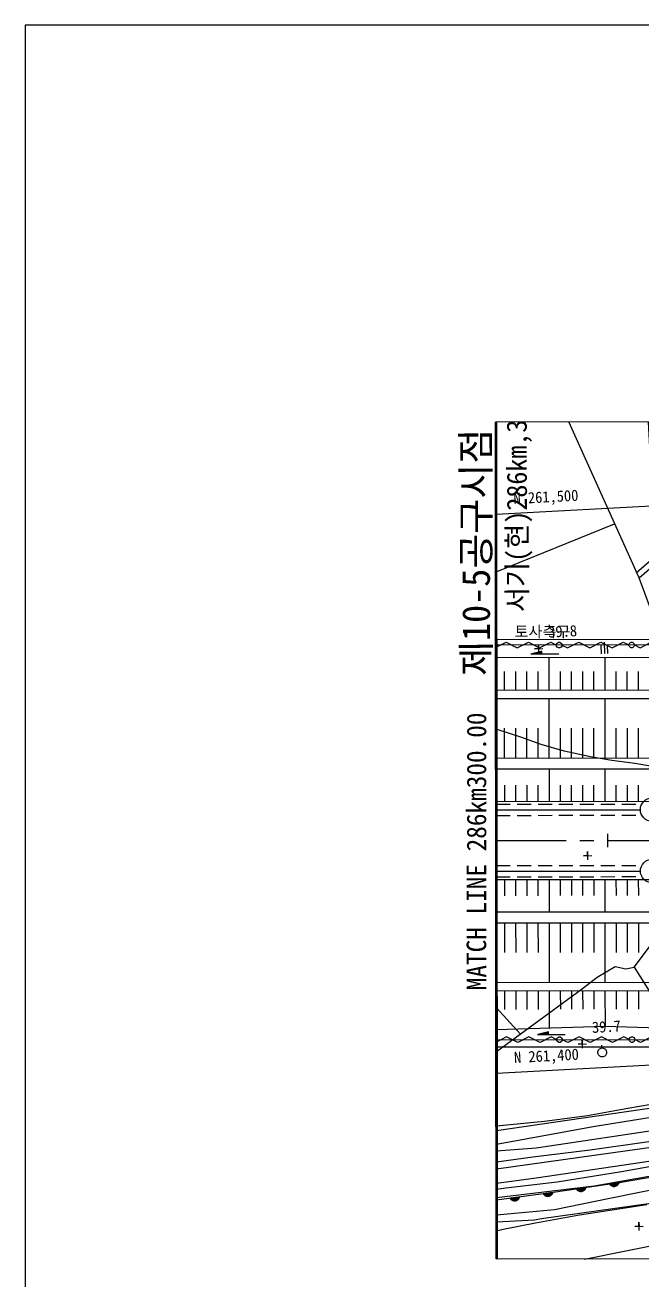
# Model space of a CAD drawing. Header units: millimetres. Extents: x 18534 to 19330, y 1103 to 1810.
# Drawn here: x 18533.9 to 18644.5, y 1394.3 to 1619.1 of the extents above; entities that cross this region are included whole.
import ezdxf
from ezdxf.enums import TextEntityAlignment as Align
from ezdxf.xclip import XClip

# ---------------------------------------------------------------- set-up
doc = ezdxf.new("R2010")
doc.units = ezdxf.units.MM
doc.header["$LTSCALE"] = 10
doc.header["$MEASUREMENT"] = 0
doc.header["$XCLIPFRAME"] = 2
for name, pattern in [('A-CENTR01', [2, 1.25, -0.25, 0.25, -0.25]), ('CENTER', [2, 1.25, -0.25, 0.25, -0.25]), ('HIDDEN', [0.375, 0.25, -0.125])]:
    doc.linetypes.add(name, pattern=pattern)
for name, color, linetype in [('TN-CABL', 4, 'Continuous'), ('TN-MACL', 6, 'A-CENTR01'), ('TN-MANH', 4, 'Continuous'), ('TZ-BASE', 253, 'Continuous'), ('TZ-CABL', 4, 'Continuous'), ('TZ-MACT', 6, 'Continuous')]:
    doc.layers.add(name, color=color, linetype=linetype)
doc.layers.add('TX-PAPR', color=2, linetype='Continuous', plot=False)
doc.styles.add('GHS', font='GulimChe.ttf')
doc.styles.add('GUL', font='GulimChe.ttf')
doc.styles.get("Standard").update_dxf_attribs({"font": 'GulimChe.ttf'})
doc.linetypes.add('ZIGZAG', pattern='A,0.0001,-0.2,[131,ltypeshp.shx,S=0.2,R=0,X=-0.2,Y=0],-0.4,[131,ltypeshp.shx,S=0.2,R=180,X=0.2,Y=0],-0.2', length=0.8001)

# ---------------------------------------------------------------- blocks, each defined once
blk = doc.blocks.new('JD-FGHFH5FN')
at = {"layer": 'TZ-BASE'}
for p, q in [((23.55, 143.97), (42.14, -205.89)), ((25.59, 47.06, 39.93), (-0.1, 104.15, 39.93)), ((699.91, 95.6), (-0.05, 58.4)), ((25.59, 47.06, 40.2), (61.44, 78.15, 40.2)), ((57.62, 76.32, 39.97), (25.1, 47.89, 39.97)), ((-0.04, 48.16, 40.37), (21.22, 56.76, 40.37)), ((37.58, 14.57, 39.93), (25.59, 47.06, 39.93)), ((-0.03, 36.01), (39.42, 36.05)), ((-0.03, 34.61), (1.77, 35.51)), ((84.43, 35.09), (-0.03, 35.01)), ((1.77, 35.51), (3.77, 34.51)), ((3.77, 34.51), (5.77, 35.51)), ((5.77, 35.51), (7.77, 34.52)), ((8.19, 33.88), (6.19, 33.37)), ((6.83, 34.31, 39.8), (8.33, 34.39, 39.8)), ((7.58, 34.35, 39.8), (6.83, 34.31, 39.8)), ((7.54, 35.1, 39.8), (7.58, 34.35, 39.8)), ((7.62, 33.61, 39.8), (7.54, 35.1, 39.8)), ((8.19, 33.73), (7.59, 33.73)), ((8.19, 33.74), (7.64, 33.74)), ((8.19, 33.75), (7.69, 33.75)), ((8.19, 33.76), (7.74, 33.76)), ((7.77, 34.52), (9.77, 35.52)), ((8.19, 33.78), (7.79, 33.78)), ((8.19, 33.79), (7.84, 33.79)), ((8.19, 33.8), (7.89, 33.8)), ((8.19, 33.81), (7.94, 33.81)), ((8.19, 33.83), (7.99, 33.83)), ((8.19, 33.84), (8.04, 33.84)), ((8.19, 33.85), (8.09, 33.85)), ((8.19, 33.86), (8.14, 33.86)), ((8.19, 33.38), (8.19, 33.88)), ((9.77, 35.52), (10.77, 35.02)), ((11.77, 35.02), (12.77, 34.52)), ((12.77, 34.52), (14.77, 35.52)), ((14.77, 35.52), (16.77, 34.52)), ((16.77, 34.52), (18.77, 35.53)), ((18.75, 34.92, 40.2), (18.83, 33.47, 40.2)), ((18.77, 35.53), (20.77, 34.53)), ((19.31, 35.51, 40.2), (19.42, 33.51, 40.2)), ((19.98, 33.51, 40.2), (19.91, 34.98, 40.2)), ((20.77, 34.53), (22.77, 35.53)), ((22.77, 35.53), (23.77, 35.03)), ((24.77, 35.03), (25.77, 34.53)), ((25.77, 34.53), (27.77, 35.54)), ((-0.03, 32.81), (39.43, 32.85)), ((8.19, 33.38), (6.19, 33.38)), ((8.19, 33.39), (6.24, 33.39)), ((8.19, 33.4), (6.29, 33.4)), ((8.19, 33.41), (6.34, 33.41)), ((8.19, 33.43), (6.39, 33.43)), ((8.19, 33.44), (6.44, 33.44)), ((8.19, 33.45), (6.49, 33.45)), ((8.19, 33.46), (6.54, 33.46)), ((8.19, 33.48), (6.59, 33.48)), ((8.19, 33.49), (6.64, 33.49)), ((8.19, 33.5), (6.69, 33.5)), ((8.19, 33.51), (6.74, 33.51)), ((8.19, 33.53), (6.79, 33.53)), ((8.19, 33.54), (6.84, 33.54)), ((8.19, 33.55), (6.89, 33.55)), ((8.19, 33.56), (6.94, 33.56)), ((8.19, 33.58), (6.99, 33.58)), ((8.19, 33.59), (7.04, 33.59)), ((8.19, 33.6), (7.09, 33.6)), ((8.19, 33.61), (7.14, 33.61)), ((8.19, 33.63), (7.19, 33.63)), ((8.19, 33.64), (7.24, 33.64)), ((8.19, 33.65), (7.29, 33.65)), ((8.19, 33.66), (7.34, 33.66)), ((8.19, 33.68), (7.39, 33.68)), ((8.19, 33.69), (7.44, 33.69)), ((8.19, 33.7), (7.49, 33.7)), ((8.19, 33.71), (7.54, 33.71)), ((11.19, 33.38), (8.19, 33.38)), ((9.43, 32.82), (9.43, 26.95)), ((19.43, 32.83), (19.43, 26.96)), ((1.43, 30.28), (1.43, 26.94)), ((3.43, 30.28), (3.43, 26.94)), ((5.43, 30.28), (5.43, 26.94)), ((7.43, 30.28), (7.43, 26.95)), ((11.43, 30.29), (11.43, 26.95)), ((13.43, 30.29), (13.43, 26.95)), ((15.43, 30.29), (15.43, 26.95)), ((17.43, 30.29), (17.43, 26.96)), ((21.43, 30.3), (21.43, 26.96)), ((23.43, 30.3), (23.43, 26.96)), ((25.43, 30.3), (25.43, 26.96)), ((-0.03, 26.94), (71.54, 27.01)), ((-0.02, 25.44), (71.54, 25.51)), ((9.43, 25.45), (9.44, 14.78)), ((19.43, 25.46), (19.44, 14.79)), ((0.52, 19.77, 39.86), (-0.02, 20, 39.86)), ((4.38, 18.5, 39.86), (0.52, 19.77, 39.86)), ((1.44, 20.11), (1.44, 14.77)), ((3.44, 20.11), (3.44, 14.77)), ((8.07, 17.22, 39.86), (4.38, 18.5, 39.86)), ((5.44, 20.11), (5.44, 14.77)), ((7.44, 20.11), (7.44, 14.78)), ((11.44, 20.12), (11.44, 14.78)), ((13.44, 20.12), (13.44, 14.78)), ((15.44, 20.12), (15.44, 14.78)), ((17.44, 20.12), (17.44, 14.79)), ((21.44, 20.13), (21.44, 14.79)), ((23.44, 20.13), (23.44, 14.79)), ((25.44, 20.13), (25.44, 14.79)), ((12.19, 16.03, 39.86), (8.07, 17.22, 39.86)), ((16.88, 14.99, 39.86), (12.19, 16.03, 39.86)), ((-0.01, 14.77), (71.55, 14.84)), ((20.73, 14.34, 39.86), (16.88, 14.99, 39.86)), ((24.86, 13.79, 39.86), (20.73, 14.34, 39.86)), ((28.03, 13.25, 39.86), (24.86, 13.79, 39.86)), ((-0.01, 12.82), (71.55, 12.89)), ((9.45, 12.83), (9.45, 7.02)), ((19.45, 12.84), (19.45, 7.03)), ((1.45, 9.92), (1.45, 7.01)), ((3.45, 9.92), (3.45, 7.01)), ((5.45, 9.92), (5.45, 7.01)), ((7.45, 9.92), (7.45, 7.02)), ((11.45, 9.93), (11.45, 7.02)), ((13.45, 9.93), (13.45, 7.02)), ((15.45, 9.93), (15.45, 7.02)), ((17.45, 9.93), (17.45, 7.03)), ((21.45, 9.94), (21.45, 7.03)), ((23.45, 9.94), (23.45, 7.03)), ((25.45, 9.94), (25.45, 7.03)), ((-0.01, 7.01), (76.65, 7.08)), ((0, -1.2), (0, 1.2)), ((20, -1.18), (20, 1.22)), ((16.33, -1.98, 39.36), (16.37, -2.73, 39.36)), ((16.41, -3.48, 39.36), (16.33, -1.98, 39.36)), ((15.62, -2.77, 39.36), (17.11, -2.69, 39.36)), ((16.37, -2.73, 39.36), (15.62, -2.77, 39.36)), ((700, -4.54), (0.04, -41.74)), ((0.01, -6.99), (76.66, -6.92)), ((1.46, -6.99), (1.47, -9.89)), ((3.46, -6.99), (3.47, -9.89)), ((5.46, -6.98), (5.47, -9.89)), ((7.46, -6.98), (7.47, -9.89)), ((9.46, -6.98), (9.47, -12.79)), ((11.46, -6.98), (11.47, -9.88)), ((13.46, -6.98), (13.47, -9.88)), ((15.46, -6.98), (15.47, -9.88)), ((17.46, -6.97), (17.47, -9.88)), ((19.46, -6.97), (19.47, -12.78)), ((21.46, -6.97), (21.47, -9.87)), ((23.46, -6.97), (23.47, -9.87)), ((25.46, -6.97), (25.47, -9.87)), ((0.01, -12.8), (71.58, -12.73)), ((0.01, -14.75), (71.58, -14.68)), ((1.47, -14.75), (1.48, -20.08)), ((3.47, -14.75), (3.48, -20.08)), ((5.47, -14.74), (5.48, -20.08)), ((7.47, -14.74), (7.48, -20.08)), ((9.47, -14.74), (9.48, -25.41)), ((11.47, -14.74), (11.48, -20.07)), ((13.47, -14.74), (13.48, -20.07)), ((15.47, -14.74), (15.48, -20.07)), ((17.47, -14.73), (17.48, -20.07)), ((19.47, -14.73), (19.48, -25.4)), ((21.47, -14.73), (21.48, -20.06)), ((23.47, -14.73), (23.48, -20.06)), ((25.47, -14.73), (25.48, -20.06)), ((24.73, -22.71, 39.63), (27.81, -18.54, 39.63)), ((15.47, -26.54, 39.63), (18.06, -24.49, 39.63)), ((18.06, -24.49, 39.63), (21.32, -22.59, 39.63)), ((21.32, -22.59, 39.63), (23.23, -23, 39.63)), ((23.23, -23, 39.63), (24.73, -22.71, 39.63)), ((24.73, -22.71, 39.97), (32.53, -35.18, 39.97)), ((0.02, -25.42), (71.59, -25.35)), ((0.03, -37.81, 39.63), (15.47, -26.54, 39.63)), ((0.03, -26.92), (71.59, -26.85)), ((1.48, -26.92), (1.49, -30.25)), ((3.48, -26.92), (3.49, -30.25)), ((5.48, -26.91), (5.49, -30.25)), ((7.48, -26.91), (7.49, -30.25)), ((9.48, -26.91), (9.49, -33.58)), ((11.48, -26.91), (11.49, -30.24)), ((13.48, -26.91), (13.49, -30.24)), ((15.48, -26.91), (15.49, -30.24)), ((17.48, -26.9), (17.49, -30.24)), ((19.48, -26.9), (19.49, -33.27)), ((21.48, -26.9), (21.49, -30.23)), ((23.48, -26.9), (23.49, -30.23)), ((25.48, -26.9), (25.49, -30.23)), ((4.32, -34.68, 39.65), (0.03, -29.97, 39.65)), ((0.03, -33.87), (19.49, -33.27)), ((19.49, -33.27), (39.49, -33.85)), ((1.84, -35.19), (-0.15, -36.19)), ((0.03, -35.69), (84.5, -35.61)), ((3.85, -36.19), (1.84, -35.19)), ((5.84, -35.19), (3.85, -36.19)), ((7.85, -36.18), (5.84, -35.19)), ((9.37, -34.3), (7.37, -34.8)), ((9.37, -34.8), (7.38, -34.8)), ((9.37, -34.78), (7.42, -34.79)), ((9.37, -34.77), (7.47, -34.77)), ((9.37, -34.76), (7.52, -34.76)), ((9.37, -34.75), (7.57, -34.75)), ((9.37, -34.73), (7.62, -34.74)), ((9.37, -34.72), (7.67, -34.72)), ((9.37, -34.71), (7.72, -34.71)), ((9.37, -34.7), (7.77, -34.7)), ((9.37, -34.68), (7.82, -34.69)), ((9.84, -35.18), (7.85, -36.18)), ((9.37, -34.67), (7.87, -34.67)), ((9.37, -34.66), (7.92, -34.66)), ((9.37, -34.65), (7.97, -34.65)), ((9.37, -34.63), (8.02, -34.64)), ((9.37, -34.62), (8.07, -34.62)), ((9.37, -34.61), (8.12, -34.61)), ((9.37, -34.6), (8.17, -34.6)), ((9.37, -34.58), (8.22, -34.59)), ((9.37, -34.57), (8.27, -34.57)), ((9.37, -34.56), (8.32, -34.56)), ((9.37, -34.55), (8.37, -34.55)), ((9.37, -34.53), (8.42, -34.54)), ((9.37, -34.52), (8.47, -34.52)), ((9.37, -34.51), (8.52, -34.51)), ((9.37, -34.5), (8.57, -34.5)), ((9.37, -34.48), (8.62, -34.49)), ((9.37, -34.47), (8.67, -34.47)), ((9.37, -34.46), (8.72, -34.46)), ((9.37, -34.45), (8.77, -34.45)), ((9.37, -34.43), (8.82, -34.44)), ((9.37, -34.42), (8.87, -34.42)), ((9.37, -34.41), (8.92, -34.41)), ((9.37, -34.4), (8.97, -34.4)), ((9.37, -34.38), (9.02, -34.38)), ((9.37, -34.37), (9.07, -34.37)), ((9.37, -34.36), (9.12, -34.36)), ((9.37, -34.35), (9.17, -34.35)), ((9.37, -34.33), (9.22, -34.33)), ((9.37, -34.32), (9.27, -34.32)), ((9.37, -34.31), (9.32, -34.31)), ((9.37, -34.8), (9.37, -34.3)), ((12.37, -34.79), (9.37, -34.8)), ((10.84, -35.68), (9.84, -35.18)), ((12.85, -36.18), (11.84, -35.68)), ((14.84, -35.18), (12.85, -36.18)), ((16.85, -36.18), (14.84, -35.18)), ((15.38, -35.72, 39.68), (15.42, -36.47, 39.68)), ((15.45, -37.22, 39.68), (15.38, -35.72, 39.68)), ((18.84, -35.17), (16.85, -36.18)), ((20.85, -36.17), (18.84, -35.17)), ((22.84, -35.17), (20.85, -36.17)), ((23.84, -35.67), (22.84, -35.17)), ((25.85, -36.17), (24.84, -35.67)), ((27.84, -35.16), (25.85, -36.17)), ((0.03, -36.99), (39.49, -36.95)), ((14.67, -36.51, 39.68), (16.16, -36.43, 39.68)), ((15.42, -36.47, 39.68), (14.67, -36.51, 39.68)), ((18.95, -37.19, 39.36), (18.9, -36.68, 39.36)), ((0.05, -51.93, 40.01), (62.43, -42.81, 40.01)), ((17.39, -51.25, 41), (58.44, -44.52, 41)), ((23.56, -47.92, 39.86), (29.84, -46.9, 39.86)), ((7.12, -55.03, 41.99), (48.9, -48.87, 41.99)), ((8.66, -50.28, 39.86), (16.37, -49.26, 39.86)), ((16.37, -49.26, 39.86), (23.56, -47.92, 39.86)), ((0.05, -51.1, 39.86), (8.66, -50.28, 39.86)), ((0.05, -54.42, 41), (17.39, -51.25, 41)), ((16.8, -55.39, 42.99), (27.77, -53.85, 42.99)), ((29.48, -54.77, 40.2), (0.05, -58.87, 40.2)), ((0.05, -55.58, 41.99), (7.12, -55.03, 41.99)), ((6.58, -56.65, 42.99), (16.8, -55.39, 42.99)), ((50.07, -56.16, 41.99), (17.57, -61.92, 41.99)), ((0.05, -57.54, 42.99), (6.58, -56.65, 42.99)), ((7.15, -60.41, 39.82), (27.79, -57.38, 39.82)), ((31.5, -57.74, 42.99), (22.46, -59.34, 42.99)), ((0.06, -61.4, 39.82), (7.15, -60.41, 39.82)), ((22.46, -59.34, 42.99), (10.91, -61.19, 42.99)), ((22.01, -61.25, 41.9), (34.06, -59.18, 41.9)), ((17.57, -61.92, 41.99), (0.06, -64.01, 41.99)), ((1.69, -62.29, 42.99), (0.06, -62.51, 42.99)), ((10.91, -61.19, 42.99), (1.69, -62.29, 42.99)), ((10.21, -63.02, 41.9), (22.01, -61.25, 41.9)), ((14.33, -62.4, 41.9), (16.11, -62.13, 41.9)), ((14.88, -62.83, 41.9), (14.35, -62.44, 41.9)), ((14.37, -62.47, 41.9), (14.43, -62.38, 41.9)), ((14.47, -62.59, 41.9), (14.64, -62.35, 41.9)), ((15.19, -62.87, 41.9), (14.51, -62.37, 41.9)), ((14.59, -62.68, 41.9), (14.85, -62.32, 41.9)), ((14.71, -62.76, 41.9), (15.06, -62.29, 41.9)), ((15.4, -62.84, 41.9), (14.72, -62.34, 41.9)), ((14.86, -62.82, 41.9), (15.27, -62.26, 41.9)), ((15.57, -62.78, 41.9), (14.93, -62.31, 41.9)), ((15.02, -62.86, 41.9), (15.48, -62.23, 41.9)), ((15.71, -62.7, 41.9), (15.14, -62.28, 41.9)), ((15.19, -62.87, 41.9), (15.69, -62.2, 41.9)), ((15.83, -62.6, 41.9), (15.35, -62.25, 41.9)), ((15.4, -62.84, 41.9), (15.9, -62.16, 41.9)), ((15.93, -62.49, 41.9), (15.56, -62.21, 41.9)), ((15.68, -62.72, 41.9), (16.1, -62.14, 41.9)), ((16.02, -62.36, 41.9), (15.77, -62.18, 41.9)), ((16.08, -62.22, 41.9), (15.98, -62.15, 41.9)), ((20.26, -61.51, 41.9), (22.04, -61.24, 41.9)), ((20.81, -61.94, 41.9), (20.29, -61.55, 41.9)), ((20.31, -61.58, 41.9), (20.37, -61.49, 41.9)), ((20.37, -64.07, 41), (30.11, -62.11, 41)), ((20.41, -61.7, 41.9), (20.58, -61.46, 41.9)), ((21.12, -61.98, 41.9), (20.45, -61.48, 41.9)), ((20.52, -61.79, 41.9), (20.79, -61.43, 41.9)), ((20.65, -61.87, 41.9), (21, -61.4, 41.9)), ((21.33, -61.95, 41.9), (20.66, -61.45, 41.9)), ((20.79, -61.93, 41.9), (21.21, -61.37, 41.9)), ((21.5, -61.89, 41.9), (20.87, -61.42, 41.9)), ((20.95, -61.97, 41.9), (21.42, -61.34, 41.9)), ((21.65, -61.81, 41.9), (21.08, -61.39, 41.9)), ((21.13, -61.98, 41.9), (21.63, -61.31, 41.9)), ((21.77, -61.71, 41.9), (21.29, -61.36, 41.9)), ((21.34, -61.95, 41.9), (21.84, -61.27, 41.9)), ((21.87, -61.6, 41.9), (21.5, -61.33, 41.9)), ((21.61, -61.84, 41.9), (22.04, -61.26, 41.9)), ((21.95, -61.48, 41.9), (21.71, -61.29, 41.9)), ((22.01, -61.34, 41.9), (21.92, -61.26, 41.9)), ((0.06, -64.39, 41.9), (10.21, -63.02, 41.9)), ((2.44, -64.07, 41.9), (4.23, -63.83, 41.9)), ((2.99, -64.51, 41.9), (2.47, -64.11, 41.9)), ((2.49, -64.14, 41.9), (2.55, -64.06, 41.9)), ((2.59, -64.26, 41.9), (2.76, -64.03, 41.9)), ((3.3, -64.55, 41.9), (2.63, -64.04, 41.9)), ((2.7, -64.36, 41.9), (2.97, -64, 41.9)), ((2.83, -64.44, 41.9), (3.18, -63.97, 41.9)), ((3.51, -64.53, 41.9), (2.84, -64.02, 41.9)), ((2.97, -64.5, 41.9), (3.39, -63.94, 41.9)), ((3.68, -64.47, 41.9), (3.05, -63.99, 41.9)), ((3.13, -64.54, 41.9), (3.6, -63.91, 41.9)), ((3.83, -64.39, 41.9), (3.26, -63.96, 41.9)), ((3.31, -64.55, 41.9), (3.81, -63.88, 41.9)), ((3.95, -64.29, 41.9), (3.47, -63.93, 41.9)), ((3.51, -64.53, 41.9), (4.02, -63.86, 41.9)), ((4.05, -64.18, 41.9), (3.68, -63.9, 41.9)), ((3.79, -64.41, 41.9), (4.22, -63.84, 41.9)), ((4.13, -64.06, 41.9), (3.89, -63.87, 41.9)), ((4.2, -63.92, 41.9), (4.1, -63.85, 41.9)), ((8.11, -67.7, 39.99), (39.52, -63.35, 39.99)), ((8.39, -63.26, 41.9), (10.17, -63.02, 41.9)), ((8.94, -63.7, 41.9), (8.41, -63.3, 41.9)), ((8.43, -63.33, 41.9), (8.5, -63.25, 41.9)), ((8.53, -63.45, 41.9), (8.71, -63.22, 41.9)), ((9.24, -63.75, 41.9), (8.58, -63.24, 41.9)), ((8.65, -63.55, 41.9), (8.92, -63.19, 41.9)), ((8.77, -63.63, 41.9), (9.13, -63.16, 41.9)), ((9.46, -63.72, 41.9), (8.79, -63.21, 41.9)), ((8.91, -63.69, 41.9), (9.34, -63.13, 41.9)), ((9.63, -63.66, 41.9), (9, -63.18, 41.9)), ((9.07, -63.73, 41.9), (9.55, -63.11, 41.9)), ((9.77, -63.58, 41.9), (9.21, -63.15, 41.9)), ((9.25, -63.75, 41.9), (9.76, -63.08, 41.9)), ((9.89, -63.49, 41.9), (9.42, -63.12, 41.9)), ((9.46, -63.72, 41.9), (9.97, -63.05, 41.9)), ((10, -63.38, 41.9), (9.63, -63.1, 41.9)), ((9.73, -63.61, 41.9), (10.17, -63.03, 41.9)), ((10.08, -63.25, 41.9), (9.84, -63.07, 41.9)), ((10.14, -63.11, 41.9), (10.05, -63.04, 41.9)), ((10.46, -66.08, 41), (20.37, -64.07, 41)), ((0.06, -67.03, 41), (10.46, -66.08, 41)), ((14.91, -67.09, 40.5), (7, -68.57, 40.5)), ((26.96, -65.27, 40.5), (14.91, -67.09, 40.5)), ((0.06, -68.33, 39.99), (6.86, -67.95, 39.99)), ((7, -68.57, 40.5), (1.23, -69.71, 40.5)), ((6.86, -67.95, 39.99), (8.11, -67.7, 39.99)), ((24.85, -69.17, 39.66), (26.35, -69.09, 39.66)), ((25.6, -69.13, 39.66), (24.85, -69.17, 39.66)), ((25.56, -68.38, 39.66), (25.6, -69.13, 39.66)), ((25.64, -69.88, 39.66), (25.56, -68.38, 39.66)), ((1.23, -69.71, 40.5), (0.06, -69.99, 40.5)), ((0.07, -78.13, 40.5), (30.64, -72.02, 40.5))]:
    blk.add_line(p, q, dxfattribs=at)
at = {"layer": 'TZ-BASE', "linetype": 'CENTER'}
blk.add_lwpolyline([(0, 0), (101.2, 0.09), (298.8, 0.27), (498.8, 0.46), (700, 0.64)], dxfattribs=at)
at = {"layer": 'TZ-BASE'}
for centre, radius in [((11.27, 35.02), 0.5), ((24.27, 35.03), 0.5), ((11.34, -35.68), 0.5), ((24.34, -35.67), 0.5), ((18.99, -37.96, 39.36), 0.791)]:
    blk.add_circle(centre, radius, dxfattribs=at)
for centre, start, end in [((15.16, -61.9, 41.9), 211.1382, 345.8985), ((21.1, -61.01, 41.9), 211.1382, 345.8985), ((3.29, -63.58, 41.9), 210.3472, 345.1075), ((9.23, -62.77, 41.9), 210.3472, 345.1075)]:
    blk.add_arc(centre, 0.975, start, end, dxfattribs=at)
for s, height, rotation, style, p in [('서기(현)286km,300.00', 3.6, 90.1466, 'GUL', (5.54, 40.9)), ('N 261,500', 2, 3.042, 'GHS', (3.14, 60.26)), ('39.8', 2, 3.042, 'GUL', (9.36, 36.34, 36.78)), ('39.7', 2, 3.042, 'GUL', (17.2, -34.48, 36.78)), ('N 261,400', 2, 3.042, 'GHS', (3.23, -39.87))]:
    blk.add_text(s, height=height, rotation=rotation, dxfattribs=dict(at, style=style)).set_placement(p)
at = {"layer": 'TZ-BASE', "style": 'GHS'}
blk.add_text('토사측구', height=2, rotation=0.0531, dxfattribs=at).set_placement((8.28, 37.44), align=Align.MIDDLE)

msp = doc.modelspace()

# ---------------------------------------------------------------- linework, layer by layer
at = {"layer": 'TN-CABL', "linetype": 'ZIGZAG', "ltscale": 0.5}
for points in [[(18618.36, 1478.47), (18644.2, 1478.49)], [(18618.37, 1467.47), (18644.21, 1467.49)]]:
    msp.add_lwpolyline(points, dxfattribs=at)
at = {"layer": 'TN-MACL', "const_width": 0.5}
msp.add_lwpolyline([(18618.3, 1547.97), (18618.44, 1397.97)], dxfattribs=at)
at = {"layer": 'TN-MANH'}
for centre in [(18646.3, 1478.5), (18646.31, 1467.5)]:
    msp.add_circle(centre, 2.1, dxfattribs=at)
at = {"layer": 'TX-PAPR'}
for points in [[(18533.89, 1103.05), (19329.89, 1103.05), (19329.89, 1619.05), (18533.89, 1619.05)], [(18618.3, 1547.97), (19318.3, 1548.61), (19318.44, 1398.61), (18618.44, 1397.97)]]:
    msp.add_lwpolyline(points, close=True, dxfattribs=at)
at = {"layer": 'TZ-CABL', "linetype": 'HIDDEN'}
for points in [[(18618.36, 1479.47), (18644.45, 1479.5)], [(18618.36, 1478.47), (18644.2, 1478.49)], [(18618.36, 1477.47), (18644.46, 1477.5)], [(18618.37, 1468.47), (18644.46, 1468.5)], [(18618.37, 1467.47), (18644.21, 1467.49)], [(18618.37, 1466.47), (18644.47, 1466.5)]]:
    msp.add_lwpolyline(points, dxfattribs=at)

# ---------------------------------------------------------------- block references
at = {"layer": 'TZ-BASE'}
ref = msp.add_blockref('JD-FGHFH5FN', (18618.37, 1472.97), dxfattribs=at)
XClip(ref).set_block_clipping_path([(-0.06892623, 74.9999684505), (699.9307781647, 75.6432796843), (700.0686306225, -74.3566569714), (0.06892623, -74.9999684505)])

# ---------------------------------------------------------------- texts
msp.add_text('제10-5공구시점', height=5, rotation=90.1466, dxfattribs=at).set_placement((18617.27, 1502.46))
at = {"layer": 'TZ-MACT'}
msp.add_text('MATCH LINE 286km300.00', height=3.5, rotation=90, dxfattribs=at).set_placement((18614.81, 1471.02, 75.38), align=Align.MIDDLE_CENTER)

doc.saveas('drawing.dxf')
